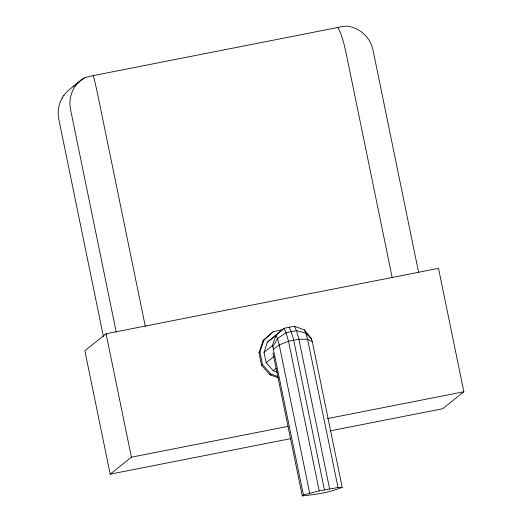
<?xml version="1.0" encoding="UTF-8"?>
<svg xmlns="http://www.w3.org/2000/svg" width="522" height="522" viewBox="0 0 522 522"><rect width="100%" height="100%" fill="white"/><g stroke="black" fill="none" stroke-linecap="round" stroke-linejoin="round"><path stroke-width="0.78" d="M278.311 377.739L270.011 374.9L261.561 365.289L258.99 352.781L262.997 340.716L273.45 331.581L282.793 329.741M277.75 376.466L270.957 374.137L262.507 364.532L259.936 352.017L263.943 339.959L273.45 331.581M277.521 372.206L273.215 370.731L266.168 362.725L264.028 352.298L267.362 342.249L284.001 328.299L294.382 326.257L304.287 329.826L311.06 338.047L312.273 341.518L342.204 487.339C329.787 492.494 315.719 494.543 302.284 495.9L272.921 352.879M264.028 352.298L272.308 345.675L275.923 335.405L284.001 328.299L286.082 332.697L288.522 341.257L319.236 490.889L303.452 494.96L302.284 495.9M62.248 97.862C58.562 104.204 57.316 111.878 58.771 119.062L103.473 336.827M303.452 494.96L272.869 346.856L277.45 338.628L286.082 332.697L296.463 330.654L305.814 333.043L311.614 339.228M63.808 95.448L68.017 90.652L81.771 79.585M62.131 98.064L63.919 95.265M72.969 86.972L79.892 81.432M81.784 79.918L84.512 77.817A10.512 0.679 -11.6 0 1 92.564 75.742L339.561 27.137A10.512 0.679 -11.6 0 1 347.267 26.133L347.326 26.165A30.269 30.191 11.5 0 1 372.995 50.014L418.651 272.569M329.937 430.924L442.61 408.752L463.843 391.768L438.513 268.354L106.083 333.773L84.851 350.758L110.188 474.165L290.78 438.63M262.997 340.716L263.943 339.959M267.362 342.249L275.923 335.405L277.45 338.628L279.231 344.892L309.663 493.127M258.99 352.781L259.936 352.017M110.188 474.165L131.413 457.187L288.04 426.363M261.561 365.289L262.507 364.532M266.168 362.725L274.135 356.35M273.215 370.731L276.177 368.362M270.011 374.9L270.957 374.137M273.521 349.146L279.231 344.892L288.522 341.257L298.904 339.215L307.595 339.313L312.273 341.518M104.987 334.491L105.353 334.354M327.196 418.657L463.843 391.768M319.236 490.889L338.028 487.548L342.204 487.339M304.287 329.826L305.814 333.043L307.595 339.313L338.028 487.548M294.382 326.257L296.463 330.654L298.904 339.215L329.623 488.846M289.188 327.274L291.276 331.679L293.716 340.24L324.43 489.871M272.308 345.675L272.869 346.856M392.205 277.658L346.19 53.512A30.256 4.763 79 0 0 337.597 27.516M145.279 326.25L99.271 102.103A30.269 0.829 78.5 0 0 93.262 75.618M116.23 332.064L70.548 109.516A30.269 29.454 62.6 0 1 84.31 77.928M106.083 333.773L131.413 457.187"/></g></svg>
